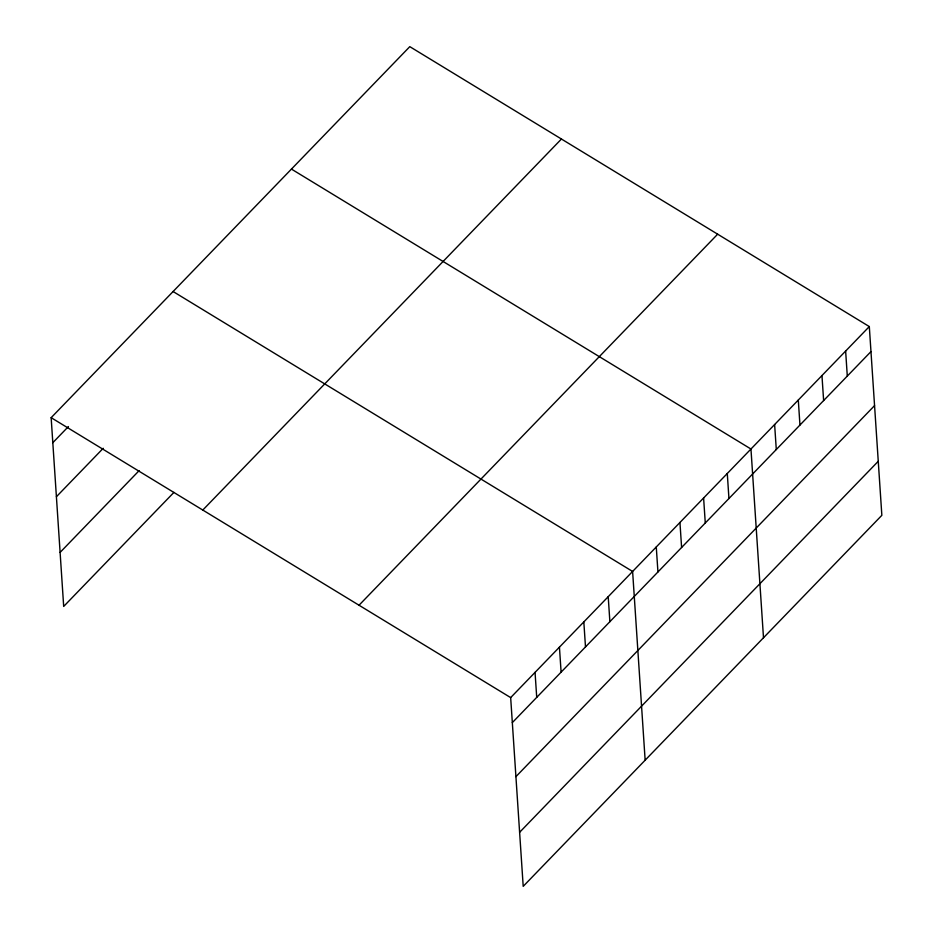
<?xml version="1.0" encoding="UTF-8"?>
<svg xmlns="http://www.w3.org/2000/svg" width="933" height="933" viewBox="0 0 933 933"><rect width="100%" height="100%" fill="white"/><g stroke="black" fill="none" stroke-linecap="round" stroke-linejoin="round"><path stroke-width="1.4" d="M173.923 492.391L63.689 606.427L51.152 417.681L409.797 46.65L869.311 326.573L881.848 515.319L523.203 886.35L510.666 697.604L869.311 326.573M52.819 442.685L68.424 426.544M56.412 496.718L103.236 448.283M60.109 552.394L139.122 470.652M202.799 510.048L561.433 139.029M359.03 605.225L717.664 234.195M512.322 722.62L870.967 351.589M515.914 776.653L874.559 405.622M519.611 832.318L878.256 461.287M291.446 169.095L750.96 449.018L763.497 637.764M173.095 291.528L632.609 571.451L645.146 760.197M51.152 417.681L510.666 697.604M845.636 351.065L847.292 376.081M821.961 375.556L823.629 400.56M798.298 400.035L799.954 425.051M774.623 424.527L776.291 449.543M727.285 473.498L728.941 498.514M703.61 497.989L705.278 523.005M679.947 522.48L681.603 547.496M656.272 546.96L657.94 571.976M608.211 596.688L609.879 621.693M583.825 621.914L585.492 646.931M559.438 647.14L561.106 672.157M535.052 672.378L536.72 697.383"/></g></svg>
